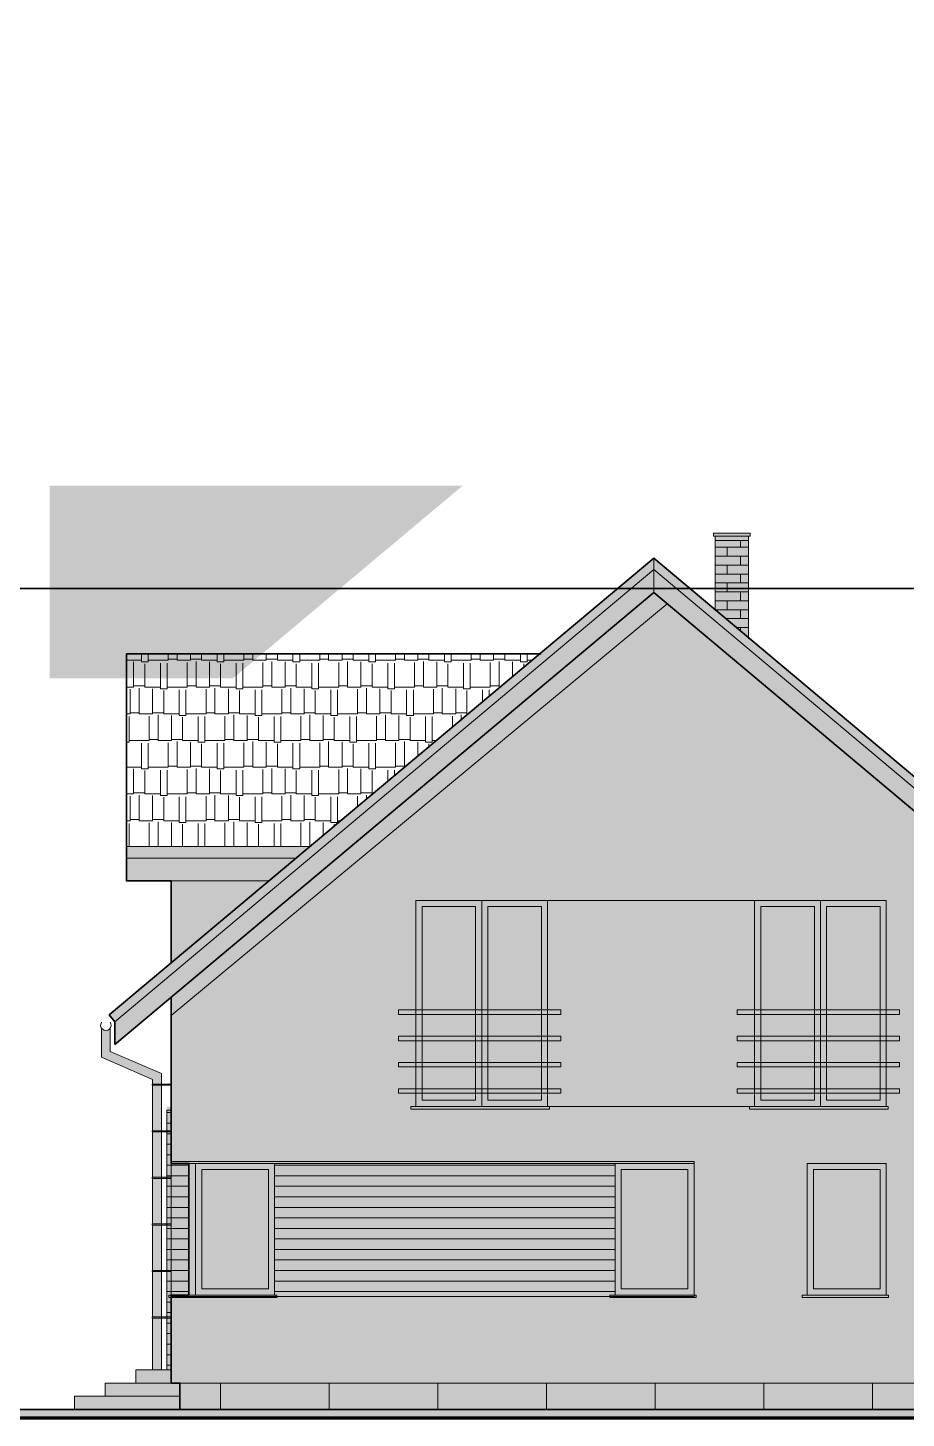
# Model space of a CAD drawing. Header units: millimetres. Extents: x -2481 to 9238, y -476 to 10647.
# Drawn here: x 3549 to 4550, y 2616 to 4202 of the extents above; entities that cross this region are included whole.
import ezdxf

# ---------------------------------------------------------------- set-up
doc = ezdxf.new("R2010")
doc.units = ezdxf.units.MM
for name, color, linetype, lineweight in [('A-ELEWACJA CIENKA', 11, 'Continuous', 13), ('A-meble', 254, 'Continuous', 5), ('A-murowane', 3, 'Continuous', 35), ('A-RYS ELEWACJI', 30, 'Continuous', 35), ('A-wykończenie', 4, 'Continuous', 5), ('B-CEGŁA ale dr', 34, 'Continuous', 0), ('B-CIENIE', 251, 'Continuous', 0), ('B-DACHÓWKA', 250, 'Continuous', 0), ('B-DREWNO', 36, 'Continuous', 0), ('B-materiały', 9, 'Continuous', 0), ('B-STOLARKA OKIENNA', 32, 'Continuous', 0), ('B-SZKŁO', 153, 'Continuous', 0), ('C-DACH CIENKA', 191, 'Continuous', 0)]:
    doc.layers.add(name, color=color, linetype=linetype, lineweight=lineweight)
doc.layers.add('B-BIAŁY ELEM', color=7, linetype='Continuous', lineweight=0, true_color=0xf0f0f0)
pattern_1 = [(0, (5625.647, 5712.823), (0, 12), [])]

# ---------------------------------------------------------------- blocks, each defined once
blk = doc.blocks.new('A$C3A4D36EB')
at = {"layer": 'B-STOLARKA OKIENNA', "true_color": 0x636466, "transparency": 33554687}
h = blk.add_hatch(color=251, dxfattribs=at)
h.dxf.hatch_style = 1
h.paths.add_polyline_path([(21, 331.3), (79.3, 356.6), (79.3, 389.8, -0.536675), (69.3, 389.8), (69.3, 363.2), (11, 337.9), (11, 0), (21, 0)])
at = {"layer": 'A-ELEWACJA CIENKA'}
for p, q in [((69.3, 389.8), (69.3, 363.2)), ((79.3, 389.8), (79.3, 356.6)), ((69.3, 363.2), (11, 337.9)), ((79.3, 356.6), (21, 331.3)), ((11, 337.9), (11, 0)), ((21, 331.3), (21, 0))]:
    blk.add_line(p, q, dxfattribs=at)
blk.add_arc((74.3, 393.1), 6, 145.1857, 33.4096, dxfattribs=at)
blk = doc.blocks.new('A$C59963C6C')
at = {"layer": 'B-STOLARKA OKIENNA', "true_color": 0x636466, "transparency": 33554687}
h = blk.add_hatch(color=251, dxfattribs=at)
h.dxf.hatch_style = 1
h.paths.add_polyline_path([(0, 105), (-20, 105), (-20, 110), (0, 110), (90, 110), (165, 110), (165, 105), (90, 105)])
h = blk.add_hatch(color=251, dxfattribs=at)
h.dxf.hatch_style = 1
h.paths.add_polyline_path([(0, 75), (-20, 75), (-20, 80), (0, 80), (90, 80), (165, 80), (165, 75), (90, 75)])
h = blk.add_hatch(color=251, dxfattribs=at)
h.dxf.hatch_style = 1
h.paths.add_polyline_path([(0, 45), (-20, 45), (-20, 50), (0, 50), (90, 50), (165, 50), (165, 45), (90, 45)])
h = blk.add_hatch(color=251, dxfattribs=at)
h.dxf.hatch_style = 1
h.paths.add_polyline_path([(0, 15), (-20, 15), (-20, 20), (0, 20), (90, 20), (165, 20), (165, 15), (90, 15)])
at = {"layer": 'A-ELEWACJA CIENKA'}
for points in [[(0, 105), (-20, 105), (-20, 110), (0, 110), (90, 110), (165, 110), (165, 105), (90, 105)], [(0, 75), (-20, 75), (-20, 80), (0, 80), (90, 80), (165, 80), (165, 75), (90, 75)], [(0, 45), (-20, 45), (-20, 50), (0, 50), (90, 50), (165, 50), (165, 45), (90, 45)], [(0, 15), (-20, 15), (-20, 20), (0, 20), (90, 20), (165, 20), (165, 15), (90, 15)]]:
    blk.add_lwpolyline(points, close=True, dxfattribs=at)

msp = doc.modelspace()

# ---------------------------------------------------------------- hatches: boundary and pattern name
at = {"layer": 'A-ELEWACJA CIENKA', "lineweight": 9}
h = msp.add_hatch(dxfattribs=at)
h.set_pattern_fill('AR-BRSTD', color=256, scale=0.15)
h.set_pattern_definition([(0, (5625.647, 5712.823), (0, 10.16127), []), (90, (5625.647, 5712.823), (-15.24, 10.16127), [10.16127, -10.16127])])
h.paths.add_polyline_path([(4369.79, 3617.04), (4331.79, 3617.04), (4331.79, 3538.33), (4369.79, 3506.44)])
at = {"layer": 'A-ELEWACJA CIENKA'}
h = msp.add_hatch(dxfattribs=at)
h.set_pattern_fill('AR-RSHKE', color=256, scale=0.1)
h.set_pattern_definition([(0, (-2564.01, 5522.69), (64.77, 30.48), [15.24, -12.7, 17.78, -7.62, 22.86, -10.16]), (0, (-2548.77, 5523.96), (64.77, 30.48), [12.7, -48.26, 10.16, -15.24]), (0, (-2518.29, 5520.786), (64.77, 30.48), [7.62, -78.74]), (90, (-2564.01, 5522.69), (-21.59, 30.48), [29.21, -92.71]), (90, (-2548.77, 5522.69), (-21.59, 30.48), [28.575, -93.345]), (90, (-2536.07, 5522.69), (-21.59, 30.48), [26.67, -95.25]), (90, (-2518.29, 5520.786), (-21.59, 30.48), [29.21, -92.71]), (90, (-2510.67, 5520.786), (-21.59, 30.48), [29.21, -92.71]), (90, (-2487.81, 5522.69), (-21.59, 30.48), [27.94, -93.98])])
h.paths.add_polyline_path([(3874.18, 3271.66), (4131.94, 3487.96), (3661.25, 3487.96), (3661.25, 3268.17), (3869.99, 3268.17)])
at = {"layer": 'A-ELEWACJA CIENKA', "true_color": 0xc7c8ca}
h = msp.add_hatch(color=9, dxfattribs=at)
h.dxf.hatch_style = 1
h.paths.add_polyline_path([(4140.87, 3206.88), (4140.87, 3081.88), (4155.87, 3081.88), (4155.87, 3076.88), (4140.87, 3076.88), (4140.87, 3051.88), (4155.87, 3051.88), (4155.87, 3046.88), (4140.87, 3046.88), (4140.87, 3021.88), (4155.87, 3021.88), (4155.87, 3016.88), (4140.87, 3016.88), (4140.87, 2991.88), (4155.87, 2991.88), (4155.87, 2986.88), (4140.87, 2986.88), (4140.87, 2971.88), (4376.87, 2971.88), (4376.87, 2986.88), (4356.87, 2986.88), (4356.87, 2991.88), (4376.87, 2991.88), (4376.87, 3016.88), (4356.87, 3016.88), (4356.87, 3021.88), (4376.87, 3021.88), (4376.87, 3046.88), (4356.87, 3046.88), (4356.87, 3051.88), (4376.87, 3051.88), (4376.87, 3076.88), (4356.87, 3076.88), (4356.87, 3081.88), (4376.87, 3081.88), (4376.87, 3206.88)])
at = {"layer": 'A-ELEWACJA CIENKA', "true_color": 0x000000}
h = msp.add_hatch(color=18, dxfattribs=at)
h.dxf.hatch_style = 1
h.paths.add_polyline_path([(3690.22, 2996.12), (3711.87, 2996.12), (3711.87, 2997.4), (3690.22, 2997.4)])
at = {"layer": 'A-ELEWACJA CIENKA', "transparency": 33554643}
h = msp.add_hatch(dxfattribs=at)
h.set_pattern_fill('_USER', color=256, scale=12, pattern_type=0)
h.set_pattern_definition(pattern_1)
h.paths.add_polyline_path([(3711.87, 2967.67), (3706.87, 2967.67), (3706.87, 2671.45), (3711.87, 2671.45)])
at = {"layer": 'A-ELEWACJA CIENKA', "true_color": 0x3b3b3b}
h = msp.add_hatch(color=250, dxfattribs=at)
h.dxf.hatch_style = 1
h.paths.add_polyline_path([(4083.39, 2971.88), (3985.02, 2971.88), (3985.02, 2968.88), (4143.08, 2968.88), (4143.08, 2971.88)])
h = msp.add_hatch(color=250, dxfattribs=at)
h.dxf.hatch_style = 1
h.paths.add_polyline_path([(4469.39, 2971.88), (4371.02, 2971.88), (4371.02, 2968.88), (4529.08, 2968.88), (4529.08, 2971.88)])
at = {"layer": 'A-ELEWACJA CIENKA', "true_color": 0x000000}
h = msp.add_hatch(color=18, dxfattribs=at)
h.dxf.hatch_style = 1
h.paths.add_polyline_path([(3690.36, 2942.99), (3711.87, 2942.99), (3711.87, 2944.26), (3690.36, 2944.26)])
at = {"layer": 'A-ELEWACJA CIENKA', "transparency": 33554643}
h = msp.add_hatch(dxfattribs=at)
h.set_pattern_fill('_USER', color=256, scale=12, pattern_type=0)
h.set_pattern_definition(pattern_1)
h.paths.add_polyline_path([(4307.87, 2703.43), (4307.87, 2756.88), (4217.87, 2756.88), (4217.87, 2906.88), (3711.87, 2908.69), (3711.87, 2756.88), (3732.14, 2756.88), (3732.14, 2906.88), (3829.87, 2906.88), (3829.87, 2756.88), (3711.87, 2753.88), (3711.87, 2749.11), (4307.87, 2749.11)])
at = {"layer": 'A-ELEWACJA CIENKA', "true_color": 0x000000}
h = msp.add_hatch(color=18, dxfattribs=at)
h.dxf.hatch_style = 1
h.paths.add_polyline_path([(3690.36, 2889.85), (3711.87, 2889.85), (3711.87, 2891.13), (3690.36, 2891.13)])
h = msp.add_hatch(color=18, dxfattribs=at)
h.dxf.hatch_style = 1
h.paths.add_polyline_path([(3690.36, 2836.72), (3711.87, 2836.72), (3711.87, 2837.99), (3690.36, 2837.99)])
h = msp.add_hatch(color=18, dxfattribs=at)
h.dxf.hatch_style = 1
h.paths.add_polyline_path([(3690.36, 2783.75), (3711.87, 2783.75), (3711.87, 2785.02), (3690.36, 2785.02)])
at = {"layer": 'A-ELEWACJA CIENKA', "true_color": 0x3b3b3b}
h = msp.add_hatch(color=250, dxfattribs=at)
h.dxf.hatch_style = 1
h.paths.add_polyline_path([(3832.39, 2756.88), (3709.43, 2756.88), (3709.43, 2753.88), (3832.39, 2753.88)])
h = msp.add_hatch(color=250, dxfattribs=at)
h.dxf.hatch_style = 1
h.paths.add_polyline_path([(4310.39, 2756.88), (4212.02, 2756.88), (4212.02, 2753.88), (4310.39, 2753.88)])
h = msp.add_hatch(color=250, dxfattribs=at)
h.dxf.hatch_style = 1
h.paths.add_polyline_path([(4529.39, 2756.88), (4431.02, 2756.88), (4431.02, 2753.88), (4529.39, 2753.88)])
at = {"layer": 'A-ELEWACJA CIENKA', "true_color": 0x000000}
h = msp.add_hatch(color=18, dxfattribs=at)
h.dxf.hatch_style = 1
h.paths.add_polyline_path([(3690.36, 2730.68), (3711.87, 2730.68), (3711.87, 2731.95), (3690.36, 2731.95)])
at = {"layer": 'A-ELEWACJA CIENKA'}
h = msp.add_hatch(dxfattribs=at)
h.set_pattern_fill('LINE', color=256, scale=39, angle=90)
h.set_pattern_definition([(90, (5625.65, 5712.82), (-123.825, 8e-15), [])])
h.paths.add_polyline_path([(3721.87, 2656.45), (3721.87, 2626.45), (4566.87, 2626.45), (4566.87, 2641.45), (4601.87, 2641.45), (4601.87, 2656.45)])
h.paths.add_polyline_path([(4801.87, 2656.45), (4786.87, 2656.45), (4786.87, 2626.45), (4801.87, 2626.45)])
at = {"layer": 'A-murowane'}
h = msp.add_hatch(color=256, dxfattribs=at)
h.dxf.hatch_style = 1
h.paths.add_polyline_path([(4555.3, 2971.29), (4817.2, 2971.29), (4817.2, 2967.81), (4555.3, 2967.81)])
h.paths.add_polyline_path([(4161.3, 2971.09), (4555.3, 2971.29), (4555.3, 2967.81), (4161.3, 2967.81)])
h.paths.add_polyline_path([(3706.87, 2971.81), (4161.3, 2971.81), (4161.3, 2967.81), (3706.87, 2967.81)])
at = {"layer": 'B-BIAŁY ELEM', "transparency": 33554687}
h = msp.add_hatch(color=256, dxfattribs=at)
h.dxf.hatch_style = 1
h.paths.add_polyline_path([(4277.23, 3544.94), (3711.87, 3075.57), (3711.87, 2656.45), (4307.87, 2656.45), (4307.87, 2756.88), (4310.39, 2756.88), (4310.39, 2753.88), (4307.87, 2753.88), (4307.87, 2656.45), (3711.87, 2656.45), (3711.87, 2753.88), (3711.87, 2656.45), (4636.87, 2656.45), (4636.87, 2671.45), (4642.23, 2671.45), (4656.87, 2671.45), (4656.87, 2906.88), (4766.87, 2906.88), (4766.87, 2671.45), (4786.87, 2671.45), (4786.87, 2656.45), (4811.87, 2656.45), (4811.87, 2730.68), (4811.83, 2730.68), (4811.83, 2731.95), (4811.83, 2783.75), (4811.83, 2783.75), (4811.83, 2785.02), (4811.83, 2836.72), (4811.83, 2836.72), (4811.83, 2837.99), (4811.83, 2889.85), (4811.83, 2889.85), (4811.83, 2891.13), (4811.83, 2942.99), (4811.83, 2942.99), (4811.83, 2944.26), (4811.83, 2996.12), (4811.68, 2996.12), (4811.68, 2997.4), (4811.68, 3096.33)])
h = msp.add_hatch(color=256, dxfattribs=at)
h.dxf.hatch_style = 1
h.paths.add_polyline_path([(3823.38, 3229.05), (3711.87, 3229.05), (3711.87, 3135.49)])
at = {"layer": 'B-CEGŁA ale dr'}
h = msp.add_hatch(color=256, dxfattribs=at)
h.dxf.hatch_style = 1
h.paths.add_polyline_path([(3711.87, 2967.67), (3706.87, 2967.67), (3706.87, 2671.45), (3711.87, 2671.45)])
h = msp.add_hatch(color=256, dxfattribs=at)
h.dxf.hatch_style = 1
h.paths.add_polyline_path([(3711.87, 2906.88), (3732.14, 2906.88), (3732.14, 2756.89), (3711.87, 2756.89)])
h = msp.add_hatch(color=256, dxfattribs=at)
h.dxf.hatch_style = 1
h.paths.add_polyline_path([(3829.87, 2906.88), (4217.87, 2906.88), (4217.87, 2756.88), (4307.87, 2756.88), (4307.87, 2753.85), (3711.87, 2753.85), (3711.87, 2756.89), (3829.87, 2756.88)])
at = {"layer": 'B-CIENIE', "transparency": 33554503}
h = msp.add_hatch(color=0, dxfattribs=at)
h.dxf.hatch_style = 1
h.paths.add_polyline_path([(4261.87, 3557.83), (4277.23, 3544.95), (3711.87, 3075.57), (3711.87, 3096.33)])
h = msp.add_hatch(color=0, dxfattribs=at)
h.dxf.hatch_style = 1
h.paths.add_polyline_path([(4140.87, 3206.88), (3990.13, 3206.88), (3990.13, 2971.88), (4004.05, 2971.88), (4004.05, 3193.04), (4140.87, 3193.04)])
at = {"layer": 'B-CIENIE', "transparency": 33554472}
h = msp.add_hatch(color=0, dxfattribs=at)
h.dxf.hatch_style = 1
h.paths.add_polyline_path([(4376.87, 3206.88), (4140.89, 3206.88), (4140.89, 2971.88), (4143.55, 2971.88), (4143.55, 3203.52), (4376.87, 3203.52)])
at = {"layer": 'B-CIENIE', "transparency": 33554503}
h = msp.add_hatch(color=0, dxfattribs=at)
h.dxf.hatch_style = 1
h.paths.add_polyline_path([(4526.87, 3206.88), (4376.13, 3206.88), (4376.13, 2971.88), (4390.05, 2971.88), (4390.05, 3193.04), (4526.87, 3193.04)])
h = msp.add_hatch(color=0, dxfattribs=at)
h.dxf.hatch_style = 1
h.paths.add_polyline_path([(3997.81, 3199.87), (4058.87, 3199.87), (4058.87, 3195.28), (4000.76, 3195.28), (4000.76, 2978.88), (3997.81, 2978.88)])
h = msp.add_hatch(color=0, dxfattribs=at)
h.dxf.hatch_style = 1
h.paths.add_polyline_path([(4072.81, 3199.87), (4133.87, 3199.87), (4133.87, 3195.28), (4075.76, 3195.28), (4075.76, 2978.88), (4072.81, 2978.88)])
h = msp.add_hatch(color=0, dxfattribs=at)
h.dxf.hatch_style = 1
h.paths.add_polyline_path([(4384.1, 3199.87), (4445.16, 3199.87), (4445.16, 3195.28), (4387.05, 3195.28), (4387.05, 2978.88), (4384.1, 2978.88)])
h = msp.add_hatch(color=0, dxfattribs=at)
h.dxf.hatch_style = 1
h.paths.add_polyline_path([(4458.81, 3199.87), (4519.87, 3199.87), (4519.87, 3195.28), (4461.76, 3195.28), (4461.76, 2978.88), (4458.81, 2978.88)])
h = msp.add_hatch(color=0, dxfattribs=at)
h.dxf.hatch_style = 1
h.paths.add_polyline_path([(3732.22, 2906.88), (3711.79, 2906.88), (3711.79, 2756.88), (3732.22, 2756.88)])
h = msp.add_hatch(color=0, dxfattribs=at)
h.dxf.hatch_style = 1
h.paths.add_polyline_path([(3830.38, 2906.88), (3729.97, 2906.88), (3729.97, 2756.88), (3730.38, 2756.88), (3730.38, 2893.04), (3830.38, 2893.04)])
h = msp.add_hatch(color=0, dxfattribs=at)
h.dxf.hatch_style = 1
h.paths.add_polyline_path([(4308.66, 2906.69), (4217.92, 2906.69), (4217.92, 2756.88), (4231.84, 2756.88), (4231.84, 2892.85), (4308.66, 2892.85)])
h = msp.add_hatch(color=0, dxfattribs=at)
h.dxf.hatch_style = 1
h.paths.add_polyline_path([(4526.87, 2906.88), (4436.13, 2906.88), (4436.13, 2756.88), (4450.05, 2756.88), (4450.05, 2893.04), (4526.87, 2893.04)])
h = msp.add_hatch(color=0, dxfattribs=at)
h.dxf.hatch_style = 1
h.paths.add_polyline_path([(3746.39, 2899.87), (3822.39, 2899.87), (3822.39, 2895.28), (3749.34, 2895.28), (3749.34, 2763.87), (3746.39, 2763.87)])
h = msp.add_hatch(color=0, dxfattribs=at)
h.dxf.hatch_style = 1
h.paths.add_polyline_path([(4224.39, 2899.87), (4300.39, 2899.87), (4300.39, 2895.28), (4227.34, 2895.28), (4227.34, 2763.87), (4224.39, 2763.87)])
h = msp.add_hatch(color=0, dxfattribs=at)
h.dxf.hatch_style = 1
h.paths.add_polyline_path([(4443.39, 2899.87), (4519.39, 2899.87), (4519.39, 2895.28), (4446.34, 2895.28), (4446.34, 2763.87), (4443.39, 2763.87)])
at = {"layer": 'B-CIENIE', "true_color": 0x000000, "transparency": 33554666}
h = msp.add_hatch(color=18, dxfattribs=at)
h.dxf.hatch_style = 1
h.paths.add_polyline_path([(3721.8, 2656.47), (4187.29, 2656.47), (4187.29, 2650.92), (3721.8, 2650.92)])
h = msp.add_hatch(color=18, dxfattribs=at)
h.dxf.hatch_style = 1
h.paths.add_polyline_path([(4601.87, 2650.91), (4601.87, 2656.45), (4186.23, 2656.45), (4186.23, 2650.91)])
at = {"layer": 'B-DACHÓWKA', "transparency": 33554636}
h = msp.add_hatch(color=256, dxfattribs=at)
h.dxf.hatch_style = 1
h.paths.add_polyline_path([(3782.22, 3459.89), (4044.15, 3679.68), (3573.47, 3679.68), (3573.47, 3459.89)])
h = msp.add_hatch(color=256, dxfattribs=at)
h.dxf.hatch_style = 1
h.paths.add_polyline_path([(3647.67, 3068.53), (3647.67, 3042.45), (4261.87, 3557.83), (4261.87, 3583.94)])
h.paths.add_polyline_path([(4261.87, 3583.94), (4261.87, 3596.99), (3641.25, 3076.2), (3647.67, 3068.56)])
h = msp.add_hatch(color=256, dxfattribs=at)
h.dxf.hatch_style = 1
h.paths.add_polyline_path([(4261.87, 3583.94), (4261.87, 3557.83), (4876.08, 3042.45), (4876.08, 3068.53)])
h.paths.add_polyline_path([(4876.08, 3068.56), (4882.49, 3076.2), (4261.87, 3596.99), (4261.87, 3583.94)])
h = msp.add_hatch(color=256, dxfattribs=at)
h.dxf.hatch_style = 1
h.paths.add_polyline_path([(3854.46, 3255.13), (3661.25, 3255.13), (3661.25, 3229.05), (3711.87, 3229.05), (3823.38, 3229.05)])
h.paths.add_polyline_path([(3869.99, 3268.17), (3661.25, 3268.17), (3661.25, 3255.13), (3854.46, 3255.13)])
h = msp.add_hatch(color=256, dxfattribs=at)
h.dxf.hatch_style = 1
h.paths.add_polyline_path([(3721.87, 2641.45), (3636.87, 2641.45), (3601.87, 2641.45), (3601.87, 2626.45), (3721.87, 2626.45)])
h.paths.add_polyline_path([(3721.87, 2656.45), (3711.87, 2656.45), (3671.87, 2656.45), (3636.87, 2656.45), (3636.87, 2641.45), (3721.87, 2641.45)])
h.paths.add_polyline_path([(3711.87, 2671.45), (3671.87, 2671.45), (3671.87, 2656.45), (3711.87, 2656.45)])
h = msp.add_hatch(color=256, dxfattribs=at)
h.dxf.hatch_style = 1
h.paths.add_polyline_path([(4566.87, 2641.45), (4601.87, 2641.45), (4601.87, 2656.45), (3721.87, 2656.45), (3721.87, 2626.45), (4566.87, 2626.45)])
at = {"layer": 'B-DREWNO'}
h = msp.add_hatch(color=256, dxfattribs=at)
h.dxf.hatch_style = 1
h.paths.add_polyline_path([(4369.79, 3617.04), (4331.79, 3617.04), (4331.79, 3538.33), (4369.79, 3506.44)])
h.paths.add_polyline_path([(4369.79, 3622.04), (4331.79, 3622.04), (4331.79, 3617.04), (4369.79, 3617.04)])
h.paths.add_polyline_path([(4371.74, 3625.43), (4329.79, 3625.43), (4329.79, 3622.04), (4371.74, 3622.04)])
at = {"layer": 'B-materiały'}
h = msp.add_hatch(dxfattribs=at)
h.set_pattern_fill('AR-HBONE', color=256, scale=0.1)
h.set_pattern_definition([(45, (567.973, 5522.691), (1e-15, 14.36841), [30.48, -10.16]), (135, (575.157, 5529.875), (1e-15, 14.36841), [30.48, -10.16])])
h.paths.add_polyline_path([(3375.81, 2616.45), (5248.52, 2616.45), (5248.52, 2626.45), (3375.81, 2626.45)])
at = {"layer": 'B-STOLARKA OKIENNA', "transparency": 33554628}
h = msp.add_hatch(color=256, dxfattribs=at)
h.dxf.hatch_style = 1
h.paths.add_polyline_path([(4065.87, 2971.88), (4065.87, 3206.88), (3990.87, 3206.88), (3990.87, 2971.88)])
h.paths.add_polyline_path([(4058.87, 2978.88), (3997.87, 2978.88), (3997.87, 3199.88), (4058.87, 3199.88)], flags=16)
h.paths.add_polyline_path([(4140.87, 2971.88), (4140.87, 3206.88), (4065.87, 3206.88), (4065.87, 2971.88)])
h.paths.add_polyline_path([(4072.87, 2978.88), (4072.87, 3199.88), (4133.87, 3199.88), (4133.87, 2978.88)], flags=16)
h = msp.add_hatch(color=256, dxfattribs=at)
h.dxf.hatch_style = 1
h.paths.add_polyline_path([(4376.87, 2971.88), (4451.87, 2971.88), (4451.87, 3206.88), (4376.87, 3206.88)])
h.paths.add_polyline_path([(4383.87, 2978.88), (4383.87, 3199.88), (4444.87, 3199.88), (4444.87, 2978.88)], flags=16)
h = msp.add_hatch(color=256, dxfattribs=at)
h.dxf.hatch_style = 1
h.paths.add_polyline_path([(4526.87, 2971.88), (4526.87, 3206.88), (4451.87, 3206.88), (4451.87, 2971.88)])
h.paths.add_polyline_path([(4458.87, 2978.88), (4458.87, 3199.88), (4519.87, 3199.88), (4519.87, 2978.88)], flags=16)
h = msp.add_hatch(color=256, dxfattribs=at)
h.dxf.hatch_style = 1
h.paths.add_polyline_path([(3732.14, 2756.88), (3739.87, 2756.88), (3739.87, 2906.88), (3732.14, 2906.88)])
h = msp.add_hatch(color=256, dxfattribs=at)
h.dxf.hatch_style = 1
h.paths.add_polyline_path([(3829.87, 2906.88), (3739.87, 2906.88), (3739.87, 2756.88), (3829.87, 2756.88)])
h.paths.add_polyline_path([(3822.87, 2763.88), (3746.87, 2763.88), (3746.87, 2899.88), (3822.87, 2899.88)], flags=16)
h.paths.add_polyline_path([(4307.87, 2756.88), (4307.87, 2906.88), (4217.87, 2906.88), (4217.87, 2756.88)])
h.paths.add_polyline_path([(4224.87, 2763.88), (4224.87, 2899.88), (4300.87, 2899.88), (4300.87, 2763.88)], flags=16)
h = msp.add_hatch(color=256, dxfattribs=at)
h.dxf.hatch_style = 1
h.paths.add_polyline_path([(4436.87, 2756.88), (4526.87, 2756.88), (4526.87, 2906.88), (4436.87, 2906.88)])
h.paths.add_polyline_path([(4443.87, 2899.88), (4519.87, 2899.88), (4519.87, 2763.88), (4443.87, 2763.88)], flags=16)
at = {"layer": 'B-SZKŁO', "transparency": 33554544}
h = msp.add_hatch(color=256, dxfattribs=at)
h.dxf.hatch_style = 1
h.paths.add_polyline_path([(4058.87, 3199.88), (3997.87, 3199.88), (3997.87, 2978.88), (4058.87, 2978.88)])
h = msp.add_hatch(color=256, dxfattribs=at)
h.dxf.hatch_style = 1
h.paths.add_polyline_path([(4072.87, 2978.88), (4133.87, 2978.88), (4133.87, 3199.88), (4072.87, 3199.88)])
h = msp.add_hatch(color=256, dxfattribs=at)
h.dxf.hatch_style = 1
h.paths.add_polyline_path([(4383.87, 2978.88), (4444.87, 2978.88), (4444.87, 3199.88), (4383.87, 3199.88)])
h = msp.add_hatch(color=256, dxfattribs=at)
h.dxf.hatch_style = 1
h.paths.add_polyline_path([(4458.87, 2978.88), (4519.87, 2978.88), (4519.87, 3199.88), (4458.87, 3199.88)])
h = msp.add_hatch(color=256, dxfattribs=at)
h.dxf.hatch_style = 1
h.paths.add_polyline_path([(3822.87, 2763.87), (3746.87, 2763.87), (3746.87, 2899.87), (3822.87, 2899.87)])
h = msp.add_hatch(color=256, dxfattribs=at)
h.dxf.hatch_style = 1
h.paths.add_polyline_path([(4300.87, 2763.87), (4224.87, 2763.87), (4224.87, 2899.87), (4300.87, 2899.87)])
h = msp.add_hatch(color=256, dxfattribs=at)
h.dxf.hatch_style = 1
h.paths.add_polyline_path([(4519.87, 2763.87), (4443.87, 2763.87), (4443.87, 2899.87), (4519.87, 2899.87)])

# ---------------------------------------------------------------- linework, layer by layer
at = {"layer": 'A-ELEWACJA CIENKA'}
for p, q in [((4331.79, 3622.04), (4369.79, 3622.04)), ((4331.79, 3617.04), (4369.79, 3617.04)), ((3661.25, 3268.17), (3869.99, 3268.17)), ((3661.25, 3255.13), (3855.12, 3255.13)), ((3711.87, 3229.05), (3823.96, 3229.05)), ((4065.87, 3206.88), (4065.87, 2971.88)), ((4451.87, 3206.88), (4451.87, 2971.88)), ((3711.87, 2906.88), (3711.87, 2756.88)), ((3729.87, 2906.88), (3739.87, 2906.88)), ((3729.87, 2756.88), (3739.87, 2756.88)), ((3671.87, 2656.45), (3711.87, 2656.45)), ((3721.87, 2656.45), (4601.87, 2656.45)), ((3636.87, 2641.45), (3721.87, 2641.45))]:
    msp.add_line(p, q, dxfattribs=at)
for points in [[(4329.79, 3622.04), (4371.74, 3622.04), (4371.74, 3625.43), (4329.79, 3625.43)], [(3990.87, 3206.88), (4140.87, 3206.88), (4140.87, 2971.88), (3990.87, 2971.88)], [(3990.87, 3206.88), (4526.87, 3206.88), (4526.87, 2971.88), (3990.87, 2971.88)], [(4140.87, 3206.88), (4376.87, 3206.88), (4376.87, 2971.88), (4140.87, 2971.88)], [(4376.87, 3206.88), (4526.87, 3206.88), (4526.87, 2971.88), (4376.87, 2971.88)], [(4058.87, 2978.88), (3997.87, 2978.88), (3997.87, 3199.88), (4058.87, 3199.88)], [(4072.87, 3199.88), (4133.87, 3199.88), (4133.87, 2978.88), (4072.87, 2978.88)], [(4444.87, 2978.88), (4383.87, 2978.88), (4383.87, 3199.88), (4444.87, 3199.88)], [(4458.87, 3199.88), (4519.87, 3199.88), (4519.87, 2978.88), (4458.87, 2978.88)], [(3711.87, 2906.88), (3732.14, 2906.88), (3732.14, 2756.89), (3711.87, 2756.89)], [(3739.87, 2906.88), (3829.87, 2906.88), (3829.87, 2756.88), (3739.87, 2756.88)], [(4217.87, 2906.88), (4307.87, 2906.88), (4307.87, 2756.88), (4217.87, 2756.88)], [(4436.87, 2906.88), (4526.87, 2906.88), (4526.87, 2756.88), (4436.87, 2756.88)], [(3746.87, 2899.88), (3822.87, 2899.88), (3822.87, 2763.88), (3746.87, 2763.88)], [(4224.87, 2899.88), (4300.87, 2899.88), (4300.87, 2763.88), (4224.87, 2763.88)], [(4443.87, 2899.88), (4519.87, 2899.88), (4519.87, 2763.88), (4443.87, 2763.88)]]:
    msp.add_lwpolyline(points, close=True, dxfattribs=at)
for points in [[(4331.79, 3536.94), (4331.79, 3622.04)], [(4369.79, 3622.04), (4369.79, 3505.14)], [(3711.87, 2967.67), (3711.87, 2967.67), (3706.87, 2967.67), (3706.87, 2671.45), (3711.87, 2671.45), (3711.87, 2967.67)], [(3829.87, 2755.22), (4307.87, 2755.22), (4307.87, 2906.88), (4307.87, 2906.88), (4307.89, 2909.05), (3711.89, 2909.05), (3711.87, 2756.88), (3732.14, 2756.88), (3732.14, 2906.88), (3829.87, 2906.88)], [(3829.87, 2906.88), (4217.87, 2906.88), (4217.87, 2756.88), (4307.87, 2756.88), (4307.87, 2755.22), (3711.87, 2755.22), (3711.87, 2756.89), (3829.87, 2756.88), (3829.87, 2906.88), (3711.89, 2906.88)], [(3711.87, 2671.45), (3671.87, 2671.45), (3671.87, 2656.45), (3636.87, 2656.45), (3636.87, 2641.45), (3601.87, 2641.45), (3601.87, 2626.45)]]:
    msp.add_lwpolyline(points, dxfattribs=at)
at = {"layer": 'A-ELEWACJA CIENKA', "color": 18, "true_color": 0x000000}
for points in [[(3690.22, 2996.12), (3711.87, 2996.12), (3711.87, 2997.4), (3690.22, 2997.4)], [(3690.36, 2942.99), (3711.87, 2942.99), (3711.87, 2944.26), (3690.36, 2944.26)], [(3690.36, 2889.85), (3711.87, 2889.85), (3711.87, 2891.13), (3690.36, 2891.13)], [(3690.36, 2836.72), (3711.87, 2836.72), (3711.87, 2837.99), (3690.36, 2837.99)], [(3690.36, 2783.75), (3711.87, 2783.75), (3711.87, 2785.02), (3690.36, 2785.02)], [(3690.36, 2730.68), (3711.87, 2730.68), (3711.87, 2731.95), (3690.36, 2731.95)]]:
    msp.add_lwpolyline(points, close=True, dxfattribs=at)
at = {"layer": 'A-ELEWACJA CIENKA', "color": 252}
for points in [[(4083.39, 2971.88), (3985.02, 2971.88), (3985.02, 2968.88), (4143.08, 2968.88), (4143.08, 2971.88), (4083.39, 2971.88)], [(4469.39, 2971.88), (4371.02, 2971.88), (4371.02, 2968.88), (4529.08, 2968.88), (4529.08, 2971.88), (4469.39, 2971.88)], [(4310.39, 2756.88), (4212.02, 2756.88), (4212.02, 2753.88), (4310.39, 2753.88), (4310.39, 2756.88), (4310.39, 2756.88)], [(4529.39, 2756.88), (4431.02, 2756.88), (4431.02, 2753.88), (4529.39, 2753.88), (4529.39, 2756.88), (4529.39, 2756.88)]]:
    msp.add_lwpolyline(points, dxfattribs=at)
at = {"layer": 'A-ELEWACJA CIENKA', "color": 250, "true_color": 0x3b3b3b}
msp.add_lwpolyline([(3832.39, 2756.88), (3709.43, 2756.88), (3709.43, 2753.88), (3832.39, 2753.88), (3832.39, 2756.88), (3832.39, 2756.88)], dxfattribs=at)
at = {"layer": 'A-meble'}
msp.add_xline((2399.25, 2626.45), (1, 0), dxfattribs=at)
at = {"layer": 'A-murowane'}
msp.add_lwpolyline([(5779.87, 3562.51), (3490.84, 3562.51), (3490.84, 5431.99), (5779.87, 5431.99)], close=True, dxfattribs=at)
at = {"layer": 'A-RYS ELEWACJI'}
for p, q in [((4261.87, 3596.99), (3641.23, 3076.22)), ((4261.87, 3596.99), (4882.5, 3076.2)), ((4261.87, 3557.83), (3647.67, 3042.45)), ((4261.87, 3557.83), (4876.08, 3042.45)), ((3711.87, 2906.88), (3711.87, 3096.33)), ((3647.67, 3068.53), (3641.23, 3076.22)), ((3647.67, 3042.45), (3647.67, 3068.53)), ((3711.87, 2656.45), (3711.87, 2756.88)), ((3377.45, 2626.45), (5249.41, 2626.45))]:
    msp.add_line(p, q, dxfattribs=at)
for points in [[(4133.42, 3487.96), (3661.25, 3487.96), (3661.25, 3229.05), (3711.87, 3229.05), (3711.87, 3135.28)], [(3711.87, 2906.88), (3732.14, 2906.88), (3732.14, 2756.88), (3711.87, 2756.88)], [(3711.87, 2656.45), (3721.87, 2656.45), (3721.87, 2626.45)]]:
    msp.add_lwpolyline(points, dxfattribs=at)
at = {"layer": 'A-wykończenie'}
msp.add_line((3721.87, 2656.45), (3721.87, 2638.45), dxfattribs=at)
at = {"layer": 'A-wykończenie', "lineweight": 120}
msp.add_line((5249.41, 2616.45), (3375.81, 2616.45), dxfattribs=at)
at = {"layer": 'B-CEGŁA ale dr'}
msp.add_line((4261.87, 3557.83), (4261.87, 3596.99), dxfattribs=at)
at = {"layer": 'B-CIENIE', "color": 0, "transparency": 33554503}
msp.add_lwpolyline([(4261.87, 3557.83), (3711.87, 3096.33), (3711.87, 3075.57), (4277.23, 3544.95), (4261.87, 3557.83)], dxfattribs=at)
at = {"layer": 'B-materiały'}
for points in [[(4261.87, 3596.99), (4261.87, 3583.94), (3647.67, 3068.56), (3641.25, 3076.2), (4261.87, 3596.99)], [(4261.87, 3583.94), (4261.87, 3557.83), (3647.67, 3042.45), (3647.67, 3068.53), (4261.87, 3583.94)], [(4261.87, 3596.99), (4261.87, 3583.94), (4876.08, 3068.56), (4882.49, 3076.2), (4261.87, 3596.99)], [(4261.87, 3583.94), (4261.87, 3557.83), (4876.08, 3042.45), (4876.08, 3068.53), (4261.87, 3583.94)], [(3711.87, 3096.33), (4261.87, 3557.83), (4811.87, 3096.17), (4811.87, 2656.45), (4786.87, 2656.45), (4786.87, 2671.45), (4766.87, 2671.45), (4766.87, 2906.88), (4656.87, 2906.88), (4656.87, 2671.45), (4642.23, 2671.45), (4636.87, 2671.45), (4636.87, 2656.45), (3711.87, 2656.45), (3711.87, 2755.22), (4307.87, 2755.22), (4307.87, 2909.11), (3711.87, 2908.99), (3711.87, 3096.33)], [(3990.87, 3206.88), (4526.87, 3206.88), (4526.87, 3081.88), (4541.87, 3081.88), (4541.87, 3076.88), (4526.87, 3076.88), (4526.87, 3051.88), (4541.87, 3051.88), (4541.87, 3046.88), (4526.87, 3046.88), (4526.87, 3021.88), (4541.87, 3021.88), (4541.87, 3016.88), (4526.87, 3016.88), (4526.87, 2991.88), (4541.87, 2991.88), (4541.87, 2986.88), (4526.87, 2986.88), (4526.87, 2971.88), (4529.08, 2971.88), (4529.08, 2968.88), (4371.02, 2968.88), (4371.02, 2971.88), (4143.08, 2971.88), (4143.08, 2968.88), (3985.02, 2968.88), (3985.02, 2971.88), (3990.87, 2971.88), (3990.87, 2986.88), (3970.87, 2986.88), (3970.87, 2991.88), (3990.87, 2991.88), (3990.87, 3016.88), (3970.87, 3016.88), (3970.87, 3021.88), (3990.87, 3021.88), (3990.87, 3046.88), (3970.87, 3046.88), (3970.87, 3051.88), (3990.87, 3051.88), (3990.87, 3076.88), (3970.87, 3076.88), (3970.87, 3081.88), (3990.87, 3081.88), (3990.87, 3206.88)]]:
    msp.add_lwpolyline(points, dxfattribs=at)
for points in [[(4436.87, 2906.88), (4526.87, 2906.88), (4526.87, 2756.88), (4436.87, 2756.88)], [(4431.02, 2756.88), (4529.39, 2756.88), (4529.39, 2753.88), (4431.02, 2753.88)]]:
    msp.add_lwpolyline(points, close=True, dxfattribs=at)
at = {"layer": 'C-DACH CIENKA'}
for q in [(3647.67, 3068.53), (4876.08, 3068.53)]:
    msp.add_line((4261.87, 3583.94), q, dxfattribs=at)

# ---------------------------------------------------------------- block references
at = {"layer": 'A-ELEWACJA CIENKA'}
for p in [(3990.87, 2971.88), (4376.87, 2971.88)]:
    msp.add_blockref('A$C59963C6C', p, dxfattribs=at)
at = {"layer": 'A-ELEWACJA CIENKA', "xscale": -1}
msp.add_blockref('A$C3A4D36EB', (3711.87, 2671.45), dxfattribs=at)
msp.add_blockref('A$C3A4D36EB', (3711.87, 2671.45), dxfattribs=at)

doc.saveas('drawing.dxf')
